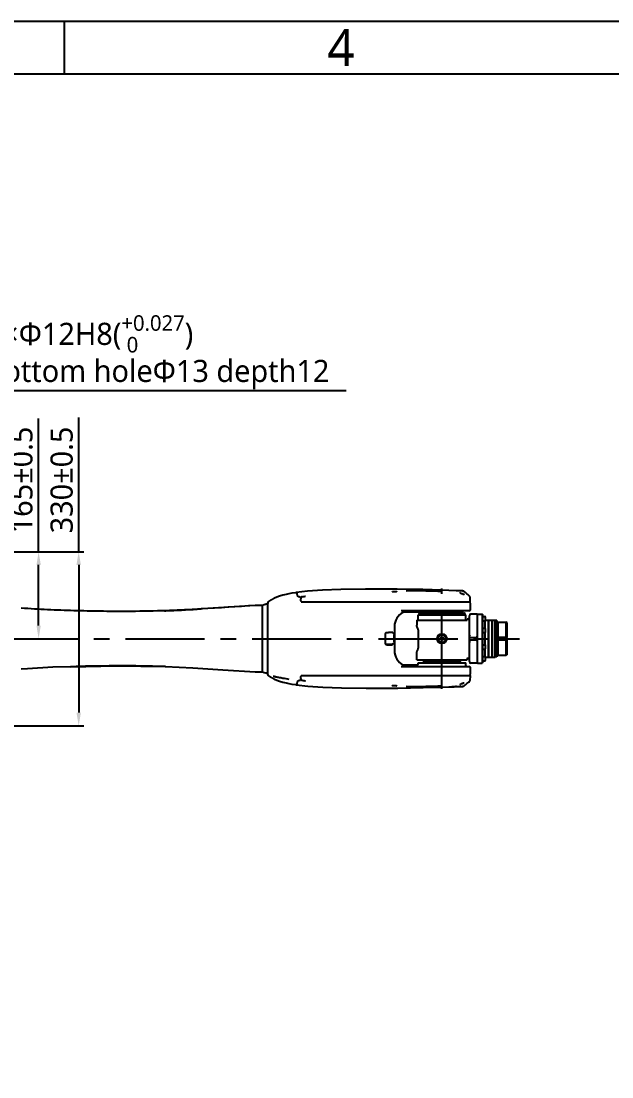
# Model space of a CAD drawing. Header units: millimetres. Extents: x 5828 to 7155, y 123 to 421.
# Drawn here: x 6437.1 to 6493.1, y 320.5 to 420.6 of the extents above; entities that cross this region are included whole.
import ezdxf
from ezdxf import colors
from ezdxf.entities.mleader import LeaderData, LeaderLine
from ezdxf.enums import TextEntityAlignment as Align
from ezdxf.math import Vec2, Vec3

# ---------------------------------------------------------------- set-up
doc = ezdxf.new("R2010")
doc.units = ezdxf.units.MM
doc.linetypes.add('CENTER', pattern=[0.6, 0.375, -0.075, 0.075, -0.075])
for name, color, linetype in [('中心线', 7, 'Continuous'), ('外形图', 7, 'Continuous'), ('多重引线', 7, 'Continuous'), ('尺寸标注', 7, 'Continuous'), ('模板', 7, 'Continuous')]:
    doc.layers.add(name, color=color, linetype=linetype)
doc.styles.add('微软雅黑', font='msyh.ttc', dxfattribs={"height": 2})
doc.dimstyles.new('尺寸标注_1_20比例', dxfattribs={"dimtxt": 1.5, "dimasz": 1.25, "dimexe": 0.5, "dimexo": 0.4, "dimgap": 0.5, "dimtad": 1, "dimdec": 1, "dimlfac": 20, "dimdsep": 46, "dimtxsty": '微软雅黑', "dimcen": 0.09, "dimadec": 0, "dimazin": 0, "dimtp": 0.01, "dimtm": 0.01, "dimtfac": 1, "dimtdec": 1, "dimtofl": 0, "dimtmove": 0, "dimatfit": 3, "dimfxl": 1, "dimtolj": 1, "dimarcsym": 0})

# ---------------------------------------------------------------- blocks, each defined once
blk = doc.blocks.new('图纸页')
at = {"layer": '模板', "color": 2}
blk.add_line((6441.16, 420.62), (6441.16, 415.62), dxfattribs=at)
for points in [[(6283.66, 123.62), (6283.66, 420.62), (6703.66, 420.62), (6703.66, 123.62)], [(6308.66, 128.62), (6308.66, 415.62), (6698.66, 415.62), (6698.66, 128.62)]]:
    blk.add_lwpolyline(points, close=True, dxfattribs=at)
at = {"layer": '模板', "color": 2, "style": '微软雅黑'}
blk.add_text('4', height=3.5, dxfattribs=at).set_placement((6467.41, 418.12), align=Align.MIDDLE_CENTER)
for tag, height, p in [('编号', 4, (6669.32, 150.51)), ('当前页', 1.67, (6668.11, 141.19)), ('总页数', 1.67, (6673.32, 141.19)), ('比例', 1.67, (6628.66, 133.62))]:
    blk.add_attdef(tag, text='', height=height, dxfattribs=at).set_placement(p, align=Align.MIDDLE)
blk = doc.blocks.new('*D1041')
at = {"layer": 'Defpoints', "color": 0}
for p in [(6422.19, 370.29), (6438.74, 370.29), (6421.09, 362.04)]:
    blk.add_point(p, dxfattribs=at)
at = {"layer": '尺寸标注', "color": 0, "linetype": 'Continuous', "lineweight": -2}
for p, q in [((6438.74, 370.29), (6438.74, 382.92)), ((6422.59, 370.29), (6439.24, 370.29)), ((6438.74, 363.29), (6438.74, 369.04)), ((6421.49, 362.04), (6439.24, 362.04))]:
    blk.add_line(p, q, dxfattribs=at)
at = {"layer": '尺寸标注', "color": 0}
for points in [[(6438.95, 369.04), (6438.54, 369.04), (6438.74, 370.29)], [(6438.54, 363.29), (6438.95, 363.29), (6438.74, 362.04)]]:
    blk.add_solid(points, dxfattribs=at)
at = {"layer": '尺寸标注', "color": 0, "insert": (6436.06, 372.04), "char_height": 2, "attachment_point": 1, "rotation": 90, "style": '微软雅黑'}
blk.add_mtext('\\A1;\\A1;{\\H1.05x;165\\C256;±0.5}', dxfattribs=at)
blk = doc.blocks.new('*D1042')
at = {"layer": 'Defpoints', "color": 0}
for p in [(6422.06, 370.29), (6422.05, 353.79), (6442.54, 353.79)]:
    blk.add_point(p, dxfattribs=at)
at = {"layer": '尺寸标注', "color": 0, "linetype": 'Continuous', "lineweight": -2}
for p, q in [((6442.54, 370.29), (6442.54, 383.02)), ((6422.46, 370.29), (6443.04, 370.29)), ((6442.54, 369.04), (6442.54, 355.04)), ((6422.45, 353.79), (6443.04, 353.79))]:
    blk.add_line(p, q, dxfattribs=at)
at = {"layer": '尺寸标注', "color": 0}
for points in [[(6442.75, 369.04), (6442.33, 369.04), (6442.54, 370.29)], [(6442.33, 355.04), (6442.75, 355.04), (6442.54, 353.79)]]:
    blk.add_solid(points, dxfattribs=at)
at = {"layer": '尺寸标注', "color": 0, "insert": (6439.87, 372.04), "char_height": 2, "attachment_point": 1, "rotation": 90, "style": '微软雅黑'}
blk.add_mtext('\\A1;\\A1;{\\H1.05x;330\\C256;±0.5}', dxfattribs=at)

msp = doc.modelspace()

# ---------------------------------------------------------------- linework, layer by layer
at = {"layer": '中心线', "color": 7, "linetype": 'CENTER', "ltscale": 20}
msp.add_line((6476.9758, 357.2877), (6476.9758, 366.8135), dxfattribs=at)
at = {"layer": '中心线', "linetype": 'CENTER', "ltscale": 20}
msp.add_line((6398.9706, 362.0399), (6484.3219, 362.0399), dxfattribs=at)
at = {"layer": '外形图', "color": 0, "linetype": 'Continuous'}
for p, q in [((6472.6444, 366.5023), (6472.6154, 366.4972)), ((6479.0516, 366.5333), (6479.0487, 366.5349)), ((6479.0545, 366.5318), (6479.0516, 366.5333)), ((6479.0572, 366.5303), (6479.0545, 366.5318)), ((6479.0599, 366.5288), (6479.0572, 366.5303)), ((6479.0625, 366.5273), (6479.0599, 366.5288)), ((6479.065, 366.5258), (6479.0625, 366.5273)), ((6479.0675, 366.5243), (6479.065, 366.5258)), ((6479.0699, 366.5229), (6479.0675, 366.5243)), ((6479.0722, 366.5214), (6479.0699, 366.5229)), ((6479.0746, 366.52), (6479.0722, 366.5214)), ((6479.0769, 366.5185), (6479.0746, 366.52)), ((6479.0791, 366.5171), (6479.0769, 366.5185)), ((6479.0814, 366.5156), (6479.0791, 366.5171)), ((6479.0837, 366.5141), (6479.0814, 366.5156)), ((6479.0862, 366.5124), (6479.0837, 366.5141)), ((6479.0891, 366.5105), (6479.0862, 366.5124)), ((6479.0916, 366.5087), (6479.0891, 366.5105)), ((6461.0993, 365.8787), (6461.0983, 365.8783)), ((6463.1561, 366.4253), (6463.1241, 366.4068)), ((6463.156, 366.4253), (6463.1562, 366.4254)), ((6463.6167, 365.5508), (6479.6643, 365.5508)), ((6463.6221, 366.0074), (6463.6215, 366.0076)), ((6463.6693, 366.001), (6463.6472, 366.0025)), ((6463.9956, 366.0464), (6463.9667, 366.0375)), ((6464.0161, 366.0546), (6463.9956, 366.0464)), ((6464.0269, 366.0609), (6464.0161, 366.0546)), ((6478.6816, 366.4229), (6478.6759, 366.4396)), ((6479.0759, 366.2442), (6479.0759, 366.2442)), ((6479.5901, 366.0845), (6479.5902, 366.0844)), ((6479.6239, 366.0462), (6479.6199, 366.0516)), ((6479.6239, 366.0462), (6479.6243, 366.0457)), ((6479.6312, 366.035), (6479.6243, 366.0457)), ((6453.2945, 364.8155), (6450.437, 364.6896)), ((6450.6893, 364.6978), (6450.437, 364.6896)), ((6459.2645, 365.2001), (6453.2945, 364.8155)), ((6459.2856, 365.2008), (6459.2645, 365.2001)), ((6459.975, 365.2008), (6459.2856, 365.2008)), ((6459.9763, 365.2012), (6459.975, 365.2008)), ((6459.975, 365.2004), (6459.975, 365.2008)), ((6459.975, 365.2004), (6459.975, 365.2008)), ((6459.975, 358.9019), (6459.975, 365.2004)), ((6460.475, 365.4316), (6460.4666, 365.3918)), ((6460.475, 364.1023), (6460.475, 365.4574)), ((6460.475, 358.7418), (6460.475, 365.3594)), ((6479.5311, 364.7007), (6473.1, 364.7007)), ((6473.9688, 364.5507), (6473.3429, 364.5507)), ((6473.9688, 364.7007), (6473.7848, 364.6895)), ((6478.9259, 364.5507), (6473.9688, 364.5507)), ((6475.2257, 364.3957), (6475.2257, 364.5507)), ((6478.7259, 364.3957), (6478.7259, 364.5507)), ((6478.9259, 364.5507), (6478.9259, 364.6007)), ((6474.6007, 363.8007), (6479.3665, 363.8007)), ((6474.6007, 363.8007), (6474.6007, 363.3157)), ((6474.7257, 364.3057), (6474.7457, 364.3257)), ((6474.7257, 364.3057), (6479.2259, 364.3057)), ((6474.7257, 363.8007), (6474.7257, 364.3057)), ((6474.7457, 364.3257), (6474.8098, 364.3257)), ((6474.8098, 364.3257), (6474.8098, 364.4507)), ((6474.8098, 364.3257), (6474.8364, 364.3257)), ((6474.8348, 364.4757), (6475.0598, 364.4757)), ((6474.8364, 364.3257), (6475.3618, 364.3257)), ((6475.0848, 364.3257), (6475.0848, 364.4507)), ((6475.3533, 364.3957), (6475.2257, 364.3957)), ((6475.2457, 364.3757), (6475.2257, 364.3957)), ((6475.3533, 364.3757), (6475.2457, 364.3757)), ((6475.2641, 364.3757), (6475.2507, 364.3257)), ((6475.3533, 364.3257), (6475.3533, 364.4507)), ((6475.3618, 364.3257), (6475.436, 364.3257)), ((6475.3783, 364.4757), (6475.6033, 364.4757)), ((6475.436, 364.3257), (6476.3448, 364.3257)), ((6475.6283, 364.3257), (6475.6283, 364.4507)), ((6476.2947, 364.3957), (6475.6283, 364.3957)), ((6476.2947, 364.3757), (6475.6283, 364.3757)), ((6476.2947, 364.3257), (6476.2947, 364.4507)), ((6476.3198, 364.4757), (6476.5448, 364.4757)), ((6476.3448, 364.3257), (6476.4536, 364.3257)), ((6476.4536, 364.3257), (6477.4981, 364.3257)), ((6476.5698, 364.3257), (6476.5698, 364.4507)), ((6477.3818, 364.3957), (6476.5698, 364.3957)), ((6477.3818, 364.3757), (6476.5698, 364.3757)), ((6477.3818, 364.3257), (6477.3818, 364.4507)), ((6477.4068, 364.4757), (6477.6319, 364.4757)), ((6477.4981, 364.3257), (6477.6068, 364.3257)), ((6477.6068, 364.3257), (6478.5155, 364.3257)), ((6477.6569, 364.3257), (6477.6569, 364.4507)), ((6478.3233, 364.3957), (6477.6569, 364.3957)), ((6478.3233, 364.3757), (6477.6569, 364.3757)), ((6478.3233, 364.3257), (6478.3233, 364.4507)), ((6478.3483, 364.4757), (6478.5733, 364.4757)), ((6478.5155, 364.3257), (6478.5898, 364.3257)), ((6478.5898, 364.3257), (6479.1153, 364.3257)), ((6478.5983, 364.3257), (6478.5983, 364.4507)), ((6478.7259, 364.3957), (6478.5983, 364.3957)), ((6478.7059, 364.3757), (6478.5983, 364.3757)), ((6478.6875, 364.3757), (6478.7009, 364.3257)), ((6478.7059, 364.3757), (6478.7259, 364.3957)), ((6478.8668, 364.3257), (6478.8668, 364.4507)), ((6478.8918, 364.4757), (6479.1168, 364.4757)), ((6479.1153, 364.3257), (6479.1418, 364.3257)), ((6479.1418, 364.3257), (6479.1418, 364.4507)), ((6479.1418, 364.3257), (6479.2059, 364.3257)), ((6479.2259, 364.3057), (6479.2059, 364.3257)), ((6479.2259, 363.8007), (6479.2259, 364.3057)), ((6479.3728, 363.8987), (6479.3759, 363.9026)), ((6479.4248, 363.9023), (6479.3759, 363.9026)), ((6479.5759, 362.1506), (6479.5759, 364.2257)), ((6480.326, 364.3757), (6479.7259, 364.3757)), ((6480.326, 364.3507), (6480.351, 364.3757)), ((6480.326, 364.3757), (6480.326, 362.3006)), ((6480.351, 364.3757), (6480.801, 364.3757)), ((6480.351, 359.7255), (6480.351, 364.3757)), ((6480.826, 364.3507), (6480.801, 364.3757)), ((6480.801, 364.3757), (6480.801, 359.7255)), ((6480.826, 364.3507), (6480.826, 359.7505)), ((6480.826, 364.1572), (6481.051, 364.1572)), ((6480.826, 363.7321), (6481.051, 363.7321)), ((6481.026, 363.7321), (6481.026, 363.0477)), ((6481.076, 364.1322), (6481.076, 363.7571)), ((6481.076, 363.8007), (6481.386, 363.8007)), ((6481.076, 363.0227), (6481.076, 363.7571)), ((6481.401, 363.7857), (6481.386, 363.8007)), ((6481.386, 363.8007), (6481.386, 360.3005)), ((6481.401, 363.7857), (6481.416, 363.8007)), ((6481.401, 360.3155), (6481.401, 363.7857)), ((6481.416, 363.8007), (6481.7298, 363.8007)), ((6481.416, 360.3005), (6481.416, 363.8007)), ((6481.7448, 363.7857), (6481.7298, 363.8007)), ((6481.7298, 363.8007), (6481.7298, 360.3005)), ((6481.7448, 363.7857), (6481.7598, 363.8007)), ((6481.7448, 360.3155), (6481.7448, 363.7857)), ((6481.7598, 363.8007), (6482.0085, 363.8007)), ((6481.7598, 360.3005), (6481.7598, 363.8007)), ((6482.026, 363.7832), (6482.0085, 363.8007)), ((6482.0085, 363.8007), (6482.0085, 360.3005)), ((6482.026, 360.318), (6482.026, 363.7832)), ((6482.166, 363.7745), (6482.026, 363.7745)), ((6482.166, 363.6664), (6482.026, 363.6664)), ((6482.176, 363.7645), (6482.166, 363.7745)), ((6482.166, 363.7745), (6482.166, 363.3914)), ((6482.176, 363.6564), (6482.166, 363.6664)), ((6482.176, 363.7645), (6482.176, 360.3368)), ((6482.201, 363.4757), (6482.176, 363.5007)), ((6482.226, 363.5757), (6482.276, 363.6257)), ((6482.226, 362.1506), (6482.226, 363.5757)), ((6482.276, 363.6257), (6483.0761, 363.6257)), ((6482.276, 363.6257), (6482.276, 362.1776)), ((6483.1261, 363.5757), (6483.0761, 363.6257)), ((6483.0761, 362.1776), (6483.0761, 363.6257)), ((6483.1261, 363.5757), (6483.1261, 362.1506)), ((6471.7512, 362.6381), (6471.9138, 362.6381)), ((6472.2524, 362.6381), (6471.9138, 362.6381)), ((6472.2524, 362.6381), (6472.2962, 362.6381)), ((6472.2962, 362.632), (6472.2962, 362.6381)), ((6472.4756, 363.2007), (6472.4756, 360.9006)), ((6474.7257, 362.8822), (6474.7257, 361.1358)), ((6480.826, 363.0477), (6481.051, 363.0477)), ((6480.826, 362.6226), (6481.051, 362.6226)), ((6481.026, 362.6226), (6481.026, 361.4786)), ((6481.076, 363.0227), (6481.076, 362.6476)), ((6481.076, 361.4536), (6481.076, 362.6476)), ((6482.166, 363.3914), (6482.026, 363.3914)), ((6482.166, 363.1622), (6482.026, 363.1622)), ((6482.166, 362.8872), (6482.026, 362.8872)), ((6482.166, 362.8004), (6482.026, 362.8004)), ((6482.166, 362.5254), (6482.026, 362.5254)), ((6482.176, 363.4014), (6482.166, 363.3914)), ((6482.176, 363.1522), (6482.166, 363.1622)), ((6482.166, 363.1622), (6482.166, 362.8872)), ((6482.176, 362.8972), (6482.166, 362.8872)), ((6482.176, 362.7904), (6482.166, 362.8004)), ((6482.166, 362.8004), (6482.166, 362.5254)), ((6482.176, 362.5354), (6482.166, 362.5254)), ((6482.201, 363.4757), (6482.201, 360.6256)), ((6482.226, 363.1507), (6482.201, 363.1757)), ((6471.6139, 361.6631), (6471.6139, 362.4381)), ((6471.6458, 361.5381), (6472.2524, 361.5381)), ((6472.2962, 361.4631), (6472.2962, 361.5442)), ((6472.4407, 361.7381), (6472.4407, 362.4381)), ((6476.8315, 362.0476), (6476.901, 362.1741)), ((6476.9063, 361.9241), (6476.8315, 362.0476)), ((6476.901, 362.1741), (6477.0453, 362.1771)), ((6477.0506, 361.9272), (6476.9063, 361.9241)), ((6477.0453, 362.1771), (6477.1201, 362.0537)), ((6477.1201, 362.0537), (6477.0506, 361.9272)), ((6479.5759, 362.1506), (6479.7259, 362.1506)), ((6479.5759, 361.9506), (6479.5759, 362.1506)), ((6479.5759, 361.9506), (6479.7259, 361.9506)), ((6479.5759, 359.8755), (6479.5759, 361.9506)), ((6479.7259, 362.1506), (6480.326, 362.1506)), ((6479.7259, 361.9506), (6480.326, 361.9506)), ((6480.326, 361.8006), (6480.326, 362.3006)), ((6480.326, 361.8006), (6480.326, 359.7255)), ((6482.166, 362.397), (6482.026, 362.397)), ((6482.166, 362.122), (6482.026, 362.122)), ((6482.166, 361.5758), (6482.026, 361.5758)), ((6482.176, 362.387), (6482.166, 362.397)), ((6482.166, 362.397), (6482.166, 362.122)), ((6482.176, 362.132), (6482.166, 362.122)), ((6482.176, 361.5658), (6482.166, 361.5758)), ((6482.166, 361.5758), (6482.166, 361.3008)), ((6482.226, 362.1506), (6483.1261, 362.1506)), ((6482.226, 361.9506), (6482.226, 362.1506)), ((6482.226, 361.9506), (6483.1261, 361.9506)), ((6482.226, 360.5256), (6482.226, 361.9506)), ((6482.276, 362.1776), (6483.0761, 362.1776)), ((6483.0761, 361.9236), (6482.276, 361.9236)), ((6482.276, 361.9236), (6482.276, 360.4755)), ((6483.0761, 360.4755), (6483.0761, 361.9236)), ((6483.1261, 361.9506), (6483.1261, 362.1506)), ((6483.1261, 361.9506), (6483.1261, 360.5256)), ((6471.7512, 361.4631), (6472.2962, 361.4631)), ((6474.6007, 360.0505), (6474.6007, 360.6856)), ((6480.826, 361.4786), (6481.051, 361.4786)), ((6480.826, 361.0536), (6481.051, 361.0536)), ((6481.026, 361.0536), (6481.026, 360.3691)), ((6481.076, 361.4536), (6481.076, 361.0786)), ((6481.076, 360.3441), (6481.076, 361.0786)), ((6482.166, 361.3008), (6482.026, 361.3008)), ((6482.166, 360.9187), (6482.026, 360.9187)), ((6482.166, 360.6437), (6482.026, 360.6437)), ((6482.176, 361.3108), (6482.166, 361.3008)), ((6482.176, 360.9087), (6482.166, 360.9187)), ((6482.166, 360.9187), (6482.166, 360.3267)), ((6482.176, 360.6537), (6482.166, 360.6437)), ((6482.201, 360.6256), (6482.176, 360.6006)), ((6482.226, 360.9506), (6482.201, 360.9256)), ((6482.226, 360.5255), (6482.276, 360.4755)), ((6483.1261, 360.5255), (6483.0761, 360.4755)), ((6460.475, 358.6439), (6460.475, 359.9989)), ((6473.9688, 359.5505), (6473.3429, 359.5505)), ((6474.6987, 359.5505), (6473.9688, 359.5505)), ((6474.6007, 360.0505), (6479.3509, 360.0505)), ((6474.7257, 359.7505), (6479.2259, 359.7505)), ((6474.7257, 359.6505), (6474.7257, 359.7505)), ((6475.2835, 359.9505), (6475.2257, 359.8505)), ((6475.2257, 359.8505), (6478.7259, 359.8505)), ((6475.2257, 359.7505), (6475.2257, 359.8505)), ((6475.2835, 359.9505), (6478.6681, 359.9505)), ((6475.5382, 360.0505), (6475.5382, 359.9755)), ((6475.8132, 360.0505), (6475.8132, 359.9755)), ((6475.8507, 360.0505), (6475.8507, 359.9505)), ((6475.919, 360.0505), (6475.919, 359.9755)), ((6476.194, 360.0505), (6476.194, 359.9755)), ((6476.8383, 360.0505), (6476.8383, 359.9755)), ((6477.1133, 360.0505), (6477.1133, 359.9755)), ((6477.7576, 360.0505), (6477.7576, 359.9755)), ((6478.0326, 360.0505), (6478.0326, 359.9755)), ((6478.1009, 360.0505), (6478.1009, 359.9505)), ((6478.1384, 360.0505), (6478.1384, 359.9755)), ((6478.4134, 360.0505), (6478.4134, 359.9755)), ((6478.6681, 359.9505), (6478.7259, 359.8505)), ((6478.7259, 359.7505), (6478.7259, 359.8505)), ((6479.2259, 359.5005), (6479.2259, 359.7505)), ((6479.3509, 360.0505), (6479.3509, 360.0991)), ((6479.4248, 360.2296), (6479.4387, 360.1984)), ((6480.326, 359.7255), (6479.7259, 359.7255)), ((6480.326, 359.7505), (6480.351, 359.7255)), ((6480.351, 359.7255), (6480.801, 359.7255)), ((6480.826, 359.7505), (6480.801, 359.7255)), ((6480.826, 360.3691), (6481.051, 360.3691)), ((6480.826, 359.9441), (6481.051, 359.9441)), ((6481.076, 360.3441), (6481.076, 359.9691)), ((6481.076, 360.3005), (6481.386, 360.3005)), ((6481.401, 360.3155), (6481.386, 360.3005)), ((6481.401, 360.3155), (6481.416, 360.3005)), ((6481.416, 360.3005), (6481.7298, 360.3005)), ((6481.7448, 360.3155), (6481.7298, 360.3005)), ((6481.7448, 360.3155), (6481.7598, 360.3005)), ((6481.7598, 360.3005), (6482.0085, 360.3005)), ((6482.026, 360.318), (6482.0085, 360.3005)), ((6482.166, 360.4348), (6482.026, 360.4348)), ((6482.166, 360.3267), (6482.026, 360.3267)), ((6482.176, 360.4448), (6482.166, 360.4348)), ((6482.176, 360.3367), (6482.166, 360.3267)), ((6482.276, 360.4755), (6483.0761, 360.4755)), ((6437.6861, 359.2018), (6437.0849, 359.1656)), ((6440.0841, 359.3318), (6437.6861, 359.2018)), ((6441.7771, 359.3934), (6440.0841, 359.3318)), ((6441.7771, 359.3934), (6446.0818, 359.4657)), ((6442.3009, 359.4079), (6441.7771, 359.3934)), ((6446.0818, 359.4657), (6450.7535, 359.4012)), ((6450.7816, 359.4003), (6450.752, 359.4013)), ((6459.2634, 358.9011), (6459.2846, 358.9004)), ((6459.2846, 358.9004), (6459.975, 358.9004)), ((6459.975, 358.8994), (6459.975, 358.9019)), ((6459.975, 358.9005), (6459.975, 358.9019)), ((6459.9763, 358.9001), (6459.975, 358.9005)), ((6463.6167, 358.5505), (6479.6643, 358.5505)), ((6473.1, 359.4005), (6479.5313, 359.4005)), ((6461.0993, 358.2225), (6461.0983, 358.223)), ((6463.1307, 357.6952), (6463.1641, 357.6759)), ((6463.1642, 357.6759), (6463.164, 357.6759)), ((6463.6505, 358.0982), (6463.67, 358.0999)), ((6463.67, 358.0999), (6463.6946, 358.1006)), ((6472.3069, 357.6), (6472.3292, 357.6042)), ((6472.3292, 357.6042), (6472.3574, 357.608)), ((6472.6234, 357.6041), (6472.651, 357.5992)), ((6472.651, 357.5992), (6472.6711, 357.5942)), ((6477.9088, 357.4868), (6477.9088, 357.4889)), ((6478.3678, 357.5033), (6478.3678, 357.5012)), ((6478.3679, 357.5004), (6478.8623, 357.5164)), ((6478.6839, 357.6615), (6478.6889, 357.6771)), ((6478.8621, 357.5164), (6478.8663, 357.5166)), ((6478.8718, 357.5168), (6478.8753, 357.5169)), ((6478.8753, 357.5169), (6478.8776, 357.5171)), ((6478.8776, 357.5171), (6478.8799, 357.5172)), ((6478.8799, 357.5172), (6478.8823, 357.5173)), ((6478.8823, 357.5173), (6478.8847, 357.5175)), ((6478.8847, 357.5175), (6478.8871, 357.5177)), ((6478.8871, 357.5177), (6478.8896, 357.5178)), ((6478.8896, 357.5178), (6478.8922, 357.5181)), ((6478.8922, 357.5181), (6478.8949, 357.5183)), ((6478.8949, 357.5183), (6478.8976, 357.5186)), ((6478.8976, 357.5186), (6478.9004, 357.5188)), ((6478.9004, 357.5188), (6478.9032, 357.5192)), ((6478.9032, 357.5192), (6478.9062, 357.5195)), ((6478.9062, 357.5195), (6478.9092, 357.5199)), ((6478.9092, 357.5199), (6478.9124, 357.5203)), ((6478.9124, 357.5203), (6478.9157, 357.5208)), ((6478.9157, 357.5208), (6478.9192, 357.5213)), ((6479.0052, 357.5436), (6479.0088, 357.545)), ((6479.0088, 357.545), (6479.0124, 357.5463)), ((6479.0124, 357.5463), (6479.0159, 357.5477)), ((6479.0159, 357.5477), (6479.0193, 357.549)), ((6479.0193, 357.549), (6479.0226, 357.5504)), ((6479.0226, 357.5504), (6479.0258, 357.5518)), ((6479.0258, 357.5518), (6479.029, 357.5531)), ((6479.029, 357.5531), (6479.0321, 357.5545)), ((6479.0321, 357.5545), (6479.0351, 357.5558)), ((6479.0351, 357.5558), (6479.0381, 357.5572)), ((6479.0381, 357.5572), (6479.0409, 357.5585)), ((6479.0409, 357.5585), (6479.0437, 357.5598)), ((6479.0437, 357.5598), (6479.0465, 357.5612)), ((6479.0465, 357.5612), (6479.0491, 357.5625)), ((6479.0491, 357.5625), (6479.0517, 357.5638)), ((6479.0517, 357.5638), (6479.0543, 357.5651)), ((6479.0543, 357.5651), (6479.0568, 357.5664)), ((6479.0568, 357.5664), (6479.0592, 357.5677)), ((6479.0592, 357.5677), (6479.0616, 357.5689)), ((6479.0616, 357.5689), (6479.0639, 357.5702)), ((6479.0639, 357.5702), (6479.0662, 357.5715)), ((6479.0662, 357.5715), (6479.0684, 357.5728)), ((6479.0684, 357.5728), (6479.0706, 357.574)), ((6479.0706, 357.574), (6479.0728, 357.5753)), ((6479.0728, 357.5753), (6479.0749, 357.5766)), ((6479.0749, 357.5766), (6479.077, 357.5778)), ((6479.077, 357.5778), (6479.0791, 357.5791)), ((6479.0785, 357.8575), (6479.0848, 357.8553)), ((6479.0791, 357.5791), (6479.0811, 357.5804)), ((6479.0811, 357.5804), (6479.0832, 357.5816)), ((6479.0832, 357.5816), (6479.0852, 357.5829)), ((6479.0848, 357.8553), (6479.0849, 357.8552)), ((6479.0852, 357.5829), (6479.0872, 357.5842)), ((6479.0872, 357.5842), (6479.0893, 357.5856)), ((6479.0893, 357.5856), (6479.0914, 357.5869)), ((6479.0914, 357.5869), (6479.0936, 357.5884)), ((6479.0936, 357.5884), (6479.0961, 357.5901)), ((6479.0961, 357.5901), (6479.0997, 357.5925)), ((6479.5154, 357.9367), (6479.5981, 358.0167)), ((6479.5982, 358.0168), (6479.5981, 358.0167)), ((6479.6279, 358.0497), (6479.6319, 358.0551)), ((6479.6319, 358.0551), (6479.6323, 358.0556)), ((6479.6323, 358.0556), (6479.64, 358.0675))]:
    msp.add_line(p, q, dxfattribs=at)
for points in [[(6476.9758, 366.6427), (6475.1661, 366.6974), (6472.739, 366.7454), (6469.7205, 366.7519), (6467.3988, 366.7235), (6465.6417, 366.6616), (6464.2395, 366.5578), (6463.1563, 366.4254)], [(6472.3001, 366.5009), (6472.2837, 366.5052), (6472.2742, 366.5089), (6472.2727, 366.5098)], [(6472.3496, 366.4933), (6472.3229, 366.4967), (6472.3001, 366.5009)], [(6472.6783, 366.5127), (6472.6789, 366.5135), (6472.6757, 366.5116), (6472.6639, 366.5072), (6472.6444, 366.5023)], [(6478.8543, 366.5848), (6478.3269, 366.6019), (6477.621, 366.6238), (6476.9758, 366.6427)], [(6479.0487, 366.5349), (6479.0472, 366.5357), (6479.0457, 366.5365), (6479.0441, 366.5373), (6479.0425, 366.5381), (6479.0409, 366.5389), (6479.0393, 366.5397), (6479.0376, 366.5405), (6479.0359, 366.5413), (6479.0342, 366.5422), (6479.0324, 366.543), (6479.0306, 366.5438), (6479.0288, 366.5447), (6479.0269, 366.5455), (6479.025, 366.5463), (6479.0231, 366.5472), (6479.0212, 366.548), (6479.0192, 366.5489), (6479.0172, 366.5498), (6479.0151, 366.5506), (6479.013, 366.5515), (6479.0109, 366.5523), (6479.0088, 366.5532), (6479.0066, 366.5541), (6479.0044, 366.5549), (6479.0021, 366.5558), (6478.9998, 366.5566), (6478.9975, 366.5575), (6478.9951, 366.5584), (6478.9927, 366.5592), (6478.9902, 366.5601), (6478.9877, 366.561), (6478.9852, 366.5618), (6478.9825, 366.5627), (6478.9798, 366.5636), (6478.9771, 366.5644), (6478.9743, 366.5653), (6478.9715, 366.5662), (6478.9687, 366.567), (6478.9658, 366.5679), (6478.9629, 366.5687), (6478.9599, 366.5695), (6478.9569, 366.5703), (6478.954, 366.5711), (6478.951, 366.5719), (6478.9479, 366.5726), (6478.9449, 366.5734), (6478.9419, 366.5741), (6478.9388, 366.5748), (6478.9358, 366.5754), (6478.9327, 366.5761), (6478.9297, 366.5767), (6478.9266, 366.5773), (6478.9235, 366.5779), (6478.9205, 366.5784), (6478.9174, 366.5789), (6478.9144, 366.5794), (6478.9113, 366.5799), (6478.9082, 366.5804), (6478.9051, 366.5808), (6478.902, 366.5813), (6478.8988, 366.5817), (6478.8956, 366.582), (6478.8924, 366.5824), (6478.8891, 366.5827), (6478.8858, 366.583), (6478.8823, 366.5833), (6478.8787, 366.5836), (6478.8749, 366.5839), (6478.8707, 366.5841), (6478.8657, 366.5844), (6478.8591, 366.5846), (6478.8543, 366.5848)], [(6479.5901, 366.0845), (6479.5074, 366.1646), (6479.4322, 366.2358), (6479.342, 366.3165), (6479.2158, 366.419), (6479.0916, 366.5087)], [(6461.0993, 365.8787), (6461.0646, 365.8618), (6461.0312, 365.8453), (6460.9988, 365.8289), (6460.9673, 365.8126), (6460.9367, 365.7964), (6460.9068, 365.7803), (6460.8778, 365.7644), (6460.8494, 365.7485), (6460.8218, 365.7328), (6460.7947, 365.7171), (6460.7683, 365.7015), (6460.7425, 365.686), (6460.7173, 365.6706), (6460.6927, 365.6553), (6460.6686, 365.6401), (6460.6449, 365.6249), (6460.6218, 365.6099), (6460.5993, 365.595), (6460.5772, 365.5802), (6460.5555, 365.5655), (6460.5342, 365.5508), (6460.5178, 365.5393)], [(6462.4752, 366.3106), (6462.195, 366.2546), (6461.885, 366.1758), (6461.5919, 366.0826), (6461.3149, 365.9758), (6461.0983, 365.8783)], [(6463.0863, 366.4113), (6462.7449, 366.3567), (6462.4752, 366.3106)], [(6463.6472, 366.0025), (6463.6311, 366.0048), (6463.6221, 366.0074)], [(6463.9667, 366.0375), (6463.9311, 366.0287), (6463.8908, 366.0206), (6463.8483, 366.0135), (6463.8061, 366.008), (6463.766, 366.004), (6463.7292, 366.0016), (6463.6968, 366.0006), (6463.6693, 366.001)], [(6472.6156, 366.4972), (6472.6027, 366.4951), (6472.5479, 366.4845), (6472.4868, 366.4781), (6472.4244, 366.482), (6472.3667, 366.491), (6472.3494, 366.4933)], [(6479.0769, 366.246), (6479.0769, 366.246), (6479.0678, 366.2433), (6479.0394, 366.2435), (6478.9953, 366.2515), (6478.9407, 366.2674), (6478.881, 366.2899), (6478.8214, 366.3174), (6478.7645, 366.3494), (6478.7146, 366.3856), (6478.6816, 366.4229)], [(6479.6199, 366.0516), (6479.5958, 366.0788), (6479.5902, 366.0844)], [(6479.6525, 365.962), (6479.6485, 365.9924), (6479.6312, 366.035)], [(6479.6637, 365.5765), (6479.66, 365.7078), (6479.6542, 365.905), (6479.6525, 365.962)], [(6479.6814, 364.854), (6479.6768, 365.0604), (6479.6703, 365.3255), (6479.6644, 365.5508)], [(6460.475, 365.3594), (6460.3737, 365.3265), (6460.2532, 365.2881), (6460.1197, 365.246), (6459.9757, 365.201)], [(6460.4058, 365.3368), (6460.3133, 365.3072), (6460.1376, 365.2516), (6459.9763, 365.2012)], [(6460.4666, 365.3918), (6460.4431, 365.3587), (6460.4058, 365.3368)], [(6450.7816, 359.4003), (6453.3541, 359.2827), (6456.207, 359.105), (6459.2634, 358.9011)], [(6459.9757, 358.9003), (6460.1197, 358.8552), (6460.2532, 358.8132), (6460.3737, 358.7747), (6460.475, 358.7418)], [(6459.9763, 358.9001), (6460.1376, 358.8496), (6460.3133, 358.7941), (6460.4058, 358.7644)], [(6460.5178, 358.5619), (6460.5329, 358.5514), (6460.5523, 358.5379), (6460.5716, 358.5248), (6460.5909, 358.5118), (6460.6106, 358.4987), (6460.6309, 358.4854), (6460.6517, 358.4719), (6460.6733, 358.4581), (6460.6957, 358.4441), (6460.7188, 358.4297), (6460.7427, 358.4151), (6460.7675, 358.4002), (6460.7931, 358.3851), (6460.8197, 358.3697), (6460.8472, 358.3539), (6460.876, 358.3379), (6460.906, 358.3214), (6460.9375, 358.3044), (6460.9705, 358.287), (6461.005, 358.2692), (6461.0411, 358.251), (6461.0789, 358.2324), (6461.0993, 358.2226)], [(6479.6605, 358.1392), (6479.6622, 358.1962), (6479.668, 358.3934), (6479.6717, 358.5248)], [(6479.6644, 358.5505), (6479.6703, 358.7757), (6479.6768, 359.0408), (6479.6814, 359.2472)], [(6461.0983, 358.223), (6461.3149, 358.1254), (6461.5919, 358.0186), (6461.885, 357.9255), (6462.195, 357.8467), (6462.4752, 357.7906)], [(6462.4752, 357.7907), (6462.7449, 357.7445), (6463.0863, 357.6899)], [(6463.1643, 357.6759), (6464.2564, 357.5425), (6465.6721, 357.4385), (6467.4501, 357.3768), (6469.7952, 357.3489), (6472.7918, 357.3564), (6475.1915, 357.4043), (6476.9838, 357.4585)], [(6463.629, 358.0934), (6463.6294, 358.0936), (6463.6367, 358.0959), (6463.6505, 358.0982)], [(6463.6946, 358.1006), (6463.7237, 358.1002), (6463.7571, 358.0985), (6463.7938, 358.0954), (6463.8331, 358.0909), (6463.8737, 358.085), (6463.9135, 358.0779), (6463.9505, 358.0699), (6463.9827, 358.0614), (6464.0085, 358.0531)], [(6464.0085, 358.0531), (6464.0263, 358.0455), (6464.0282, 358.0446)], [(6472.2811, 357.5922), (6472.2804, 357.5914), (6472.2819, 357.5922), (6472.2911, 357.5958), (6472.3069, 357.6)], [(6472.3575, 357.608), (6472.3709, 357.6097), (6472.4281, 357.6186), (6472.4902, 357.6232), (6472.5518, 357.6174), (6472.6072, 357.6068), (6472.6236, 357.604)], [(6472.6711, 357.5942), (6472.6833, 357.5898), (6472.6858, 357.5885)], [(6478.6889, 357.6771), (6478.7208, 357.714), (6478.77, 357.7503), (6478.8265, 357.7824), (6478.8859, 357.81), (6478.9456, 357.8328), (6479.0004, 357.849), (6479.045, 357.8574)], [(6478.8663, 357.5166), (6478.8679, 357.5166), (6478.8718, 357.5168)], [(6478.9192, 357.5213), (6478.921, 357.5216), (6478.9228, 357.5219), (6478.9247, 357.5222), (6478.9267, 357.5225), (6478.9286, 357.5228), (6478.9307, 357.5232), (6478.9328, 357.5236), (6478.9349, 357.524), (6478.9371, 357.5244), (6478.9394, 357.5249), (6478.9416, 357.5254), (6478.9439, 357.5259), (6478.9463, 357.5264), (6478.9486, 357.5269), (6478.951, 357.5274), (6478.9534, 357.528), (6478.9558, 357.5286), (6478.9582, 357.5292), (6478.9606, 357.5298), (6478.963, 357.5304), (6478.9653, 357.531), (6478.9677, 357.5317), (6478.97, 357.5323), (6478.9723, 357.533), (6478.9746, 357.5336), (6478.9768, 357.5343), (6478.9791, 357.5349), (6478.9812, 357.5356), (6478.9834, 357.5362), (6478.9855, 357.5369), (6478.9876, 357.5376), (6478.9896, 357.5382), (6478.9916, 357.5389), (6478.9936, 357.5396), (6478.9956, 357.5402), (6478.9976, 357.5409), (6478.9995, 357.5416), (6479.0014, 357.5423), (6479.0052, 357.5436)], [(6479.045, 357.8574), (6479.0745, 357.8581), (6479.0785, 357.8575)], [(6479.0996, 357.5925), (6479.2238, 357.6822), (6479.35, 357.7848), (6479.4402, 357.8654), (6479.5154, 357.9367)], [(6479.5982, 358.0168), (6479.6038, 358.0224), (6479.6279, 358.0497)], [(6479.64, 358.0675), (6479.6567, 358.1099), (6479.6605, 358.1392)], [(6476.9838, 357.4585), (6477.629, 357.4774), (6477.9089, 357.4861)]]:
    msp.add_lwpolyline(points, dxfattribs=at)
for radius in [0.45, 0.4, 0.35]:
    msp.add_circle((6476.9758, 362.0506), radius, dxfattribs=at)
for centre, radius, start, end in [((6474.4896, 219.0243), 147.5493, 89.191815, 90.354924), ((6479.4393, 563.2754), 196.7374, 269.164597, 269.281842), ((6460.5751, 365.4574), 0.1, 124.942919, 180), ((6479.6387, 365.5758), 0.025, 270, 1.571411), ((6447.1117, 470.4008), 105.7635, 271.938432, 272.204474), ((6445.7415, 502.4658), 137.8575, 272.260936, 273.495126), ((6473.9757, 363.2007), 1.5001, 116.765501, 180), ((6473.3452, 364.4507), 0.1, 90, 116.765501), ((6473.3429, 364.4509), 0.0998, 95.648255, 97.645918), ((6473.3429, 364.451), 0.0997, 90.003707, 95.650621), ((6479.0259, 364.6007), 0.1, 90, 180), ((6479.5315, 364.8507), 0.15, 270, 1.246298), ((6474.8348, 364.4507), 0.025, 90, 180), ((6475.0598, 364.4507), 0.025, 0, 90), ((6475.3783, 364.4507), 0.025, 90, 180), ((6475.6033, 364.4507), 0.025, 0, 90), ((6476.3198, 364.4507), 0.025, 90, 180), ((6476.5448, 364.4507), 0.025, 0, 90), ((6477.4068, 364.4507), 0.025, 90, 180), ((6477.6319, 364.4507), 0.025, 0, 90), ((6478.3483, 364.4507), 0.025, 90, 180), ((6478.5733, 364.4507), 0.025, 0, 90), ((6478.8918, 364.4507), 0.025, 90, 180), ((6479.1168, 364.4507), 0.025, 0, 90), ((6487.3781, 357.6982), 10.1257, 142.240483, 142.938303), ((6479.4259, 364.0523), 0.15, 269.566066, 0), ((6479.7259, 364.2257), 0.15, 90, 180), ((6481.051, 364.1322), 0.025, 0, 90), ((6481.051, 363.7571), 0.025, 270, 0), ((6472.2524, 362.4582), 0.1799, 79.912465, 89.987217), ((6472.2521, 362.4571), 0.181, 69.673489, 79.886933), ((6474.4757, 362.8822), 0.25, 0, 33.569071), ((6481.051, 363.0227), 0.025, 0, 90), ((6481.051, 362.6476), 0.025, 270, 0), ((6476.9758, 362.0506), 0.125, 91.211346, 270.0553), ((6476.9758, 362.0506), 0.125, 271.211346, 90.0553), ((6479.7259, 362.3006), 0.15, 132.292549, 180), ((6479.7259, 361.8006), 0.15, 180, 227.707451), ((6485.843, 358.6071), 5.0469, 134.971085, 135.403439), ((6485.843, 365.4941), 5.0469, 224.59656, 225.028914), ((6479.5092, 358.6071), 5.0469, 44.596561, 45.028915), ((6479.5092, 365.4941), 5.0469, 314.971086, 315.40344), ((6473.9757, 360.9006), 1.5001, 180, 243.234499), ((6474.4757, 361.1358), 0.25, 344.529224, 0), ((6481.051, 361.4536), 0.025, 0, 90), ((6481.051, 361.0786), 0.025, 270, 0), ((6473.3452, 359.6505), 0.1, 243.234499, 270), ((6474.6257, 359.6505), 0.1, 270, 0), ((6475.5632, 359.9755), 0.025, 180, 270), ((6475.7882, 359.9755), 0.025, 270, 0), ((6475.944, 359.9755), 0.025, 180, 270), ((6476.169, 359.9755), 0.025, 270, 0), ((6476.8633, 359.9755), 0.025, 180, 270), ((6477.0883, 359.9755), 0.025, 270, 0), ((6477.7826, 359.9755), 0.025, 180, 270), ((6478.0076, 359.9755), 0.025, 270, 0), ((6478.1634, 359.9755), 0.025, 180, 270), ((6478.3884, 359.9755), 0.025, 270, 0), ((6479.3259, 359.5005), 0.1, 180, 270), ((6479.4509, 360.0991), 0.1, 97.01792, 180), ((6479.4259, 360.0489), 0.15, 0, 85.111699), ((6479.7259, 359.8755), 0.15, 180, 270), ((6481.051, 360.3441), 0.025, 0, 90), ((6481.051, 359.9691), 0.025, 270, 0), ((6446.8814, 183.2787), 176.1888, 90.323146, 91.489739), ((6446.7238, 216.8006), 142.6665, 89.668414, 90.335791), ((6446.9089, 246.3116), 113.1549, 88.053712, 89.675664), ((6460.375, 358.6692), 0.1, 0.23545, 72.08723), ((6460.5751, 358.6439), 0.1, 180, 235.057069), ((6463.9427, 371.6533), 13.4853, 257.287027, 257.804639), ((6479.5315, 359.2505), 0.15, 358.753668, 90), ((6479.6467, 358.5255), 0.025, 358.428287, 57.628639), ((6464.829, 375.7753), 17.7015, 257.819092, 258.57545), ((6466.1254, 382.1599), 24.2164, 258.561196, 258.948591), ((6467.8457, 390.978), 33.2007, 258.951902, 259.32253), ((6474.4976, 505.0769), 147.5493, 269.645076, 270.808185), ((6479.4562, 160.1697), 197.3936, 90.718353, 90.835208)]:
    msp.add_arc(centre, radius, start, end, dxfattribs=at)
for points, knots in [([(6463.1443, 366.4094), (6463.1387, 366.4103), (6463.1195, 366.4127), (6463.0998, 366.4134), (6463.0863, 366.4113)], [0, 0, 0, 0, 0.29441573, 1, 1, 1, 1]), ([(6463.1995, 366.3978), (6463.1945, 366.3991), (6463.1763, 366.4037), (6463.1578, 366.4074), (6463.1443, 366.4094)], [0, 0, 0, 0, 0.27317306, 1, 1, 1, 1]), ([(6463.3609, 366.0332), (6463.3514, 366.036), (6463.3256, 366.044), (6463.3061, 366.0918), (6463.2894, 366.1495), (6463.2731, 366.2182), (6463.2578, 366.287), (6463.2421, 366.3427), (6463.2283, 366.3884), (6463.2066, 366.396), (6463.1995, 366.3978)], [0, 0, 0, 0, 0.07124041, 0.18275504, 0.34184626, 0.51555386, 0.6887402, 0.84512324, 0.94721473, 1, 1, 1, 1]), ([(6463.5605, 365.9729), (6463.5424, 365.9785), (6463.4759, 365.9988), (6463.4094, 366.0188), (6463.3609, 366.033)], [0, 0, 0, 0, 0.27245732, 1, 1, 1, 1]), ([(6463.5605, 365.9729), (6463.5778, 365.9676), (6463.6042, 365.9166), (6463.6096, 365.8701), (6463.6103, 365.8391)], [0, 0, 0, 0, 0.3682765, 1, 1, 1, 1]), ([(6450.437, 364.6896), (6449.3247, 364.6546), (6447.3772, 364.6248), (6444.5951, 364.6431), (6442.0912, 364.6924), (6439.5868, 364.7809), (6437.919, 364.8865), (6437.0846, 364.9356)], [0, 0, 0, 0, 0.24990609, 0.43731311, 0.62475503, 0.81228984, 1, 1, 1, 1]), ([(6471.6139, 362.4381), (6471.6139, 362.4873), (6471.6322, 362.5769), (6471.7138, 362.6381), (6471.7512, 362.6381)], [0, 0, 0, 0, 0.56772424, 1, 1, 1, 1]), ([(6472.315, 362.6269), (6472.3337, 362.62), (6472.3691, 362.5997), (6472.4097, 362.5543), (6472.435, 362.4987), (6472.4407, 362.4583), (6472.4407, 362.4381)], [0, 0, 0, 0, 0.24896167, 0.49836539, 0.74870577, 1, 1, 1, 1]), ([(6474.684, 363.0204), (6474.6555, 363.0634), (6474.6105, 363.1592), (6474.6007, 363.2638), (6474.6007, 363.3157)], [0, 0, 0, 0, 0.49870531, 1, 1, 1, 1]), ([(6471.7512, 361.4631), (6471.7137, 361.4631), (6471.6322, 361.5243), (6471.6139, 361.6139), (6471.6139, 361.6631)], [0, 0, 0, 0, 0.432362, 1, 1, 1, 1]), ([(6472.4407, 361.7381), (6472.4407, 361.7127), (6472.4316, 361.6615), (6472.3913, 361.595), (6472.3286, 361.5491), (6472.2776, 361.5381), (6472.2524, 361.5381)], [0, 0, 0, 0, 0.25153213, 0.50173247, 0.75098655, 1, 1, 1, 1]), ([(6474.6007, 360.6856), (6474.6007, 360.7199), (6474.6037, 360.7877), (6474.6284, 360.8872), (6474.6783, 360.975), (6474.7076, 361.0364), (6474.7166, 361.0691)], [0, 0, 0, 0, 0.254118, 0.50109295, 0.74862682, 1, 1, 1, 1]), ([(6460.9751, 358.4986), (6461.0903, 358.4726), (6461.5887, 358.3676), (6462.0901, 358.2787), (6462.4751, 358.2099)], [0, 0, 0, 0, 0.23200192, 1, 1, 1, 1]), ([(6461.6943, 358.3521), (6461.7582, 358.34), (6462.0183, 358.2916), (6462.2788, 358.245), (6462.4751, 358.2099)], [0, 0, 0, 0, 0.24610714, 1, 1, 1, 1]), ([(6463.0863, 357.6899), (6463.0908, 357.6893), (6463.1131, 357.6874), (6463.1355, 357.6902), (6463.153, 357.6932)], [0, 0, 0, 0, 0.20333566, 1, 1, 1, 1]), ([(6463.1995, 357.7034), (6463.2066, 357.7053), (6463.2283, 357.7129), (6463.2421, 357.7586), (6463.2578, 357.8143), (6463.2731, 357.8831), (6463.2894, 357.9518), (6463.3061, 358.0095), (6463.3256, 358.0573), (6463.3514, 358.0653), (6463.3609, 358.0681)], [0, 0, 0, 0, 0.05280864, 0.15499523, 0.31139769, 0.48456608, 0.65824373, 0.81729567, 0.92877189, 1, 1, 1, 1]), ([(6463.3609, 358.0682), (6463.376, 358.0726), (6463.4427, 358.0923), (6463.5092, 358.1125), (6463.5605, 358.1283)], [0, 0, 0, 0, 0.22737024, 1, 1, 1, 1]), ([(6463.6103, 358.2621), (6463.6096, 358.2312), (6463.6042, 358.1846), (6463.5778, 358.1336), (6463.5605, 358.1283)], [0, 0, 0, 0, 0.6317301, 1, 1, 1, 1])]:
    msp.add_open_spline(points, degree=3, knots=knots, dxfattribs=at)
for points in [[(6463.6167, 365.5508), (6463.6146, 365.6469), (6463.6125, 365.743), (6463.6103, 365.8391)], [(6459.2645, 365.2001), (6457.5582, 365.0891), (6455.8526, 364.9672), (6454.1458, 364.8647)], [(6463.6103, 358.2621), (6463.6125, 358.3582), (6463.6146, 358.4543), (6463.6167, 358.5505)], [(6463.153, 357.6932), (6463.1686, 357.6959), (6463.1842, 357.6994), (6463.1995, 357.7034)], [(6477.9088, 357.4889), (6478.0618, 357.4936), (6478.2148, 357.4984), (6478.3678, 357.5033)], [(6478.3678, 357.5012), (6478.2148, 357.4963), (6478.0618, 357.4915), (6477.9088, 357.4868)]]:
    msp.add_open_spline(points, degree=3, dxfattribs=at)

# ---------------------------------------------------------------- block references
at = {"layer": '多重引线'}
msp.add_blockref('图纸页', (0, 0), dxfattribs=at)

# ---------------------------------------------------------------- dimensions: what is measured, and where the dimension line sits
at = {"layer": '尺寸标注', "color": 0, "linetype": 'Continuous'}
for base, p1, p2, angle, text, picture, middle in [((6438.7449, 370.2904), (6421.0852, 362.0399), (6422.1875, 370.2904), 90, '\\A1;{\\H1.05x;165\\C256;±0.5}', '*D1041', (6438.7449, 377.2314)), ((6442.5411, 353.7895), (6422.0648, 370.2904), (6422.0508, 353.7895), 270, '\\A1;{\\H1.05x;330\\C256;±0.5}', '*D1042', (6442.5411, 377.2782))]:
    dim = msp.add_linear_dim(base=base, p1=p1, p2=p2, angle=angle, text=text, dimstyle='尺寸标注_1_20比例', override={"dimtxsty": '微软雅黑'}, dxfattribs=at)
    dim.commit()
    dim.dimension.update_dxf_attribs({"geometry": picture, "text_midpoint": middle, "dimtype": 160})

# ---------------------------------------------------------------- leaders
at = {"layer": '多重引线'}
ml = msp.add_multileader_mtext('Standard', dxfattribs=at)
ml.set_content('{\\A1;2×\\C256;Φ\\C0;12H8\\C7;({\\H0.7x;\\S+0.027^  0;})\\Pbottom hole\\C256;Φ\\C0;13 depth12}', style='微软雅黑')
ml.set_leader_properties()
ml.build(insert=Vec2(0, 0))
ml.multileader.update_dxf_attribs({"text_left_attachment_type": 5, "text_right_attachment_type": 0, "dogleg_length": 0.9766, "arrow_head_size": 1.7})
ctx = ml.context
ctx.base_point, ctx.char_height, ctx.arrow_head_size, ctx.landing_gap_size, ctx.plane_origin = Vec3(6433.3356, 385.586), 2.1, 1.7, 0.3907, Vec3(6422.318, 371.1606)
ctx.left_attachment, ctx.right_attachment = 5, 0
notes = []
notes.append((ctx, [(0, (1, 1, 0), (6433.1403, 385.586), (1, 0), 0.1953, [(0, [(6422.0508, 370.5904)], 0, [])])]))
ctx.mtext.insert, ctx.mtext.flow_direction = Vec3(6433.7263, 392.7241), 5
for ctx, leaders in notes:
    for number, flags, end, landing, length, lines in leaders:
        leader = LeaderData()
        leader.index, (leader.has_last_leader_line, leader.has_dogleg_vector, leader.attachment_direction) = number, flags
        leader.last_leader_point, leader.dogleg_vector, leader.dogleg_length = Vec3(end), Vec3(landing), length
        for number, points, colour, breaks in lines:
            line = LeaderLine()
            line.index, line.vertices, line.color, line.breaks = number, Vec3.list(points), colors.encode_raw_color(colour), breaks
            leader.lines.append(line)
        ctx.leaders.append(leader)

doc.saveas('drawing.dxf')
